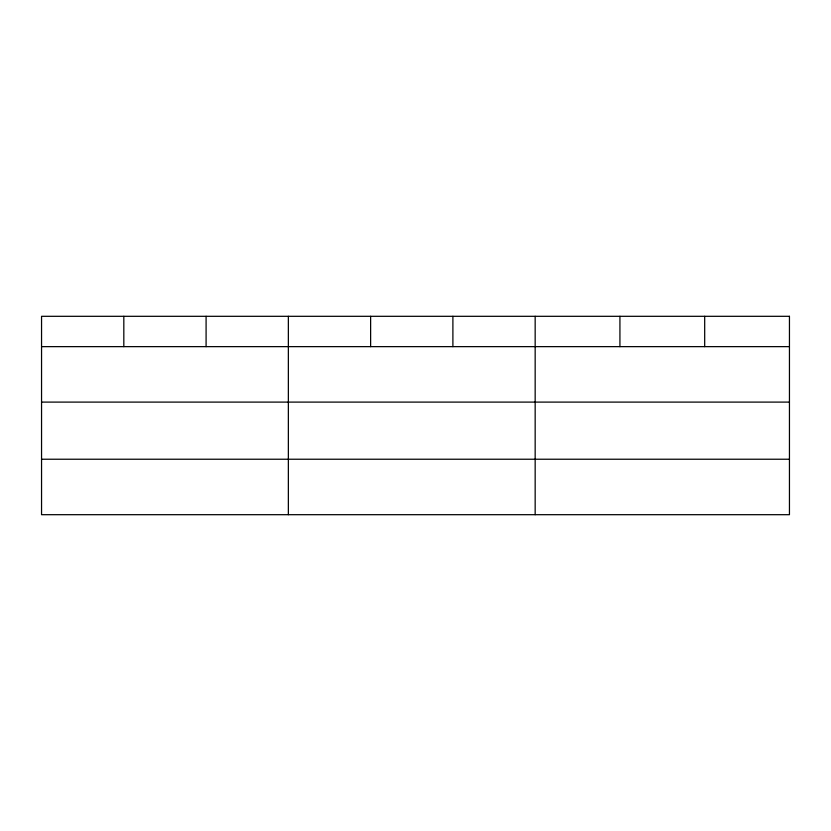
<?xml version="1.0" encoding="UTF-8"?>
<svg xmlns="http://www.w3.org/2000/svg" width="831" height="831" viewBox="0 0 831 831"><rect width="100%" height="100%" fill="white"/><g stroke="black" fill="none" stroke-linecap="round" stroke-linejoin="round"><path stroke-width="1.25" d="M41.55 346.641L789.45 346.641M41.55 402.1L789.45 402.1M41.55 459.231L789.45 459.231M704.688 316.31L704.688 346.641M619.926 316.31L619.926 346.641M535.164 316.31L535.164 514.69M452.895 316.31L452.895 346.641M370.626 316.31L370.626 346.641M288.357 316.31L288.357 514.69M206.088 316.31L206.088 346.641M123.819 316.31L123.819 346.641M789.45 316.31L41.55 316.31L41.55 514.69L789.45 514.69L789.45 316.31"/></g></svg>
